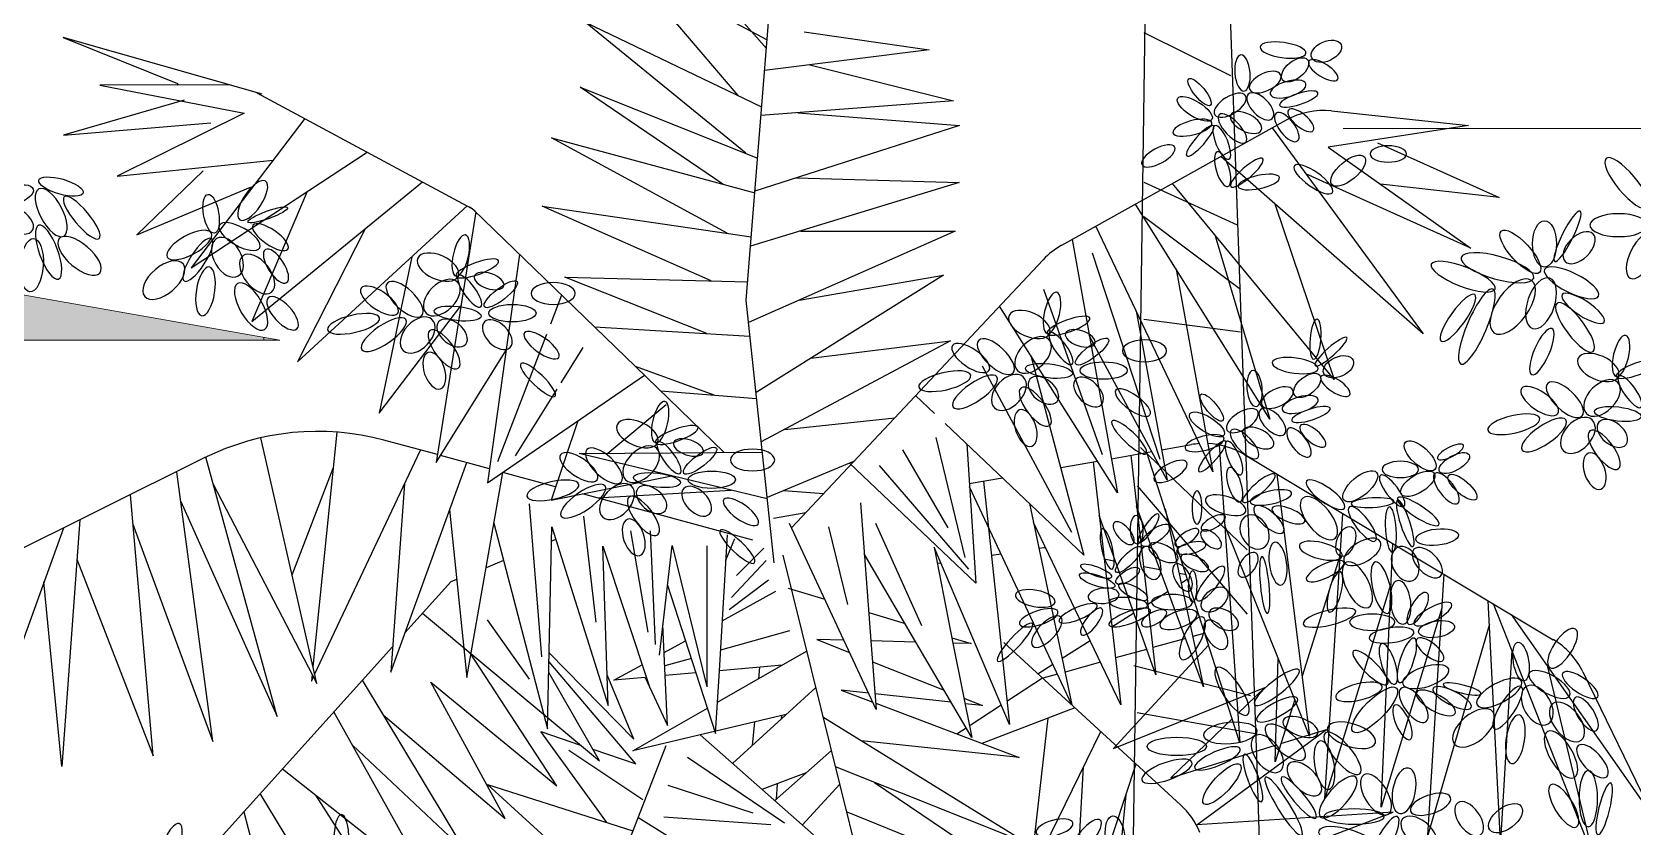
# Model space of a CAD drawing. Header units: millimetres. Extents: x 485872 to 486142, y -52344 to -52207.
# Drawn here: x 485915.045 to 485918.38, y -52335.831 to -52334.176 of the extents above; entities that cross this region are included whole.
import ezdxf

# ---------------------------------------------------------------- set-up
doc = ezdxf.new("R2010")
doc.units = ezdxf.units.MM
doc.header["$LTSCALE"] = 15

# ---------------------------------------------------------------- blocks, each defined once
blk = doc.blocks.new('E39')
at = {"color": 47}
for p, q in [((36.6601, 14.5534), (36.638, 12.976)), ((36.7821, 13.516), (36.8153, 12.4644))]:
    blk.add_line(p, q, dxfattribs=at)
at = {"color": 45}
for p, q in [((36.7488, 14.454), (36.7821, 13.516)), ((36.6561, 14.1674), (36.7602, 14.1198)), ((36.6487, 13.829), (36.7714, 13.686))]:
    blk.add_line(p, q, dxfattribs=at)
at = {"color": 49}
for p, q in [((36.6561, 14.3343), (36.7528, 14.2866)), ((36.6561, 14.1293), (36.7639, 14.0483)), ((36.6561, 14.0149), (36.7639, 14.0006)), ((36.6524, 13.8719), (36.7714, 13.7575)), ((36.6449, 13.6288), (36.7751, 13.5954)), ((36.6487, 13.5764), (36.7825, 13.5525))]:
    blk.add_line(p, q, dxfattribs=at)
blk = doc.blocks.new('e48')
at = {"color": 97}
for p, q in [((26.3447, 10.0264), (26.3964, 10.6733)), ((26.0987, 10.3415), (26.3615, 10.2365)), ((26.6516, 10.3213), (26.3665, 10.2994)), ((26.3164, 10.1251), (26.0565, 10.2665)), ((26.0565, 10.2665), (26.3574, 10.1852)), ((26.6607, 10.2844), (26.3576, 10.1875)), ((26.66, 10.2001), (26.351, 10.1059)), ((26.4194, 10.2073), (26.66, 10.2001)), ((25.6804, 9.9349), (25.9317, 10.1656)), ((25.9441, 10.157), (25.8855, 9.7859)), ((26.0424, 10.1651), (26.3522, 10.1199)), ((25.7805, 10.1318), (25.6804, 9.9349)), ((26.6542, 10.1282), (26.3482, 9.9932)), ((26.4252, 10.1285), (26.6542, 10.1282)), ((27.0356, 9.7723), (26.8624, 10.1355)), ((26.8273, 10.1159), (26.8945, 9.7413)), ((25.8495, 10.0902), (25.8009, 9.859)), ((26.0092, 10.0939), (25.9614, 9.7557)), ((26.7845, 10.086), (26.4116, 9.6894)), ((26.8571, 10.0961), (26.9574, 9.7911)), ((26.0762, 10.06), (26.3469, 10.0534)), ((26.637, 10.0633), (26.3592, 9.8897)), ((26.7848, 10.0426), (26.8718, 9.7978)), ((25.8009, 9.859), (25.9221, 10.018)), ((26.8945, 9.7413), (26.72, 10.0174)), ((26.922, 10.0104), (26.9683, 9.7596)), ((26.9683, 9.7596), (26.8528, 9.9737)), ((25.8855, 9.7859), (25.9892, 9.9524)), ((26.7661, 9.9445), (26.8449, 9.6489)), ((26.8449, 9.6489), (26.6394, 9.8436)), ((25.7087, 9.4588), (25.626, 9.8226)), ((25.7385, 9.831), (25.7031, 9.4834)), ((25.8873, 9.7976), (25.8083, 9.819)), ((25.7056, 9.4722), (25.8624, 9.8043)), ((26.8855, 9.7916), (26.9453, 9.8021)), ((26.9144, 9.7967), (26.9512, 9.4716)), ((27.0758, 9.3712), (26.9382, 9.8009)), ((26.9599, 9.8047), (27.0039, 9.8124)), ((27.0449, 9.8121), (27.0758, 9.3712)), ((25.8182, 9.4755), (25.9308, 9.7858)), ((25.9308, 9.4677), (25.9842, 9.7713)), ((26.8104, 9.7784), (26.865, 9.788)), ((26.8585, 9.7869), (26.8995, 9.4275)), ((27.1304, 9.7688), (27.179, 9.381)), ((25.5554, 9.7537), (25.7087, 9.4588)), ((25.8388, 9.7543), (25.8182, 9.4755)), ((27.0221, 9.4539), (26.9229, 9.721)), ((25.9053, 9.7157), (25.9308, 9.4677)), ((26.8995, 9.4275), (26.7703, 9.697)), ((26.9512, 9.4716), (26.8676, 9.7073)), ((26.9649, 9.7176), (27.0221, 9.4539)), ((27.2018, 9.2888), (27.2284, 9.7102)), ((25.971, 9.696), (26.0505, 9.3918)), ((27.179, 9.381), (27.0533, 9.6925)), ((26.3989, 9.6488), (26.6543, 8.6219)), ((26.8917, 9.6395), (26.875, 9.6427)), ((27.2245, 9.6486), (27.1679, 9.4697)), ((25.9075, 9.6093), (25.8393, 9.5337)), ((25.9159, 9.6127), (25.9075, 9.6093)), ((27.2995, 9.6065), (27.2018, 9.2888)), ((25.8655, 9.5628), (26.1274, 9.3446)), ((25.9613, 9.5533), (26.0235, 9.4656)), ((25.821, 9.5134), (25.5611, 9.2251)), ((26.726, 9.5197), (26.988, 9.2795)), ((26.0641, 9.3075), (25.9352, 9.5046)), ((25.9297, 9.2097), (25.7763, 9.4638)), ((25.9879, 9.2593), (25.8775, 9.461)), ((25.8775, 9.461), (26.0641, 9.3075)), ((27.1124, 9.4527), (26.8882, 9.3621)), ((25.8073, 9.4124), (25.9879, 9.2593)), ((26.4584, 9.4095), (26.7626, 9.2219)), ((26.7913, 9.4077), (26.7646, 9.1731)), ((27.0644, 9.4067), (26.9734, 9.3195)), ((27.0118, 9.2498), (27.2039, 9.3911)), ((26.2256, 9.3669), (25.9827, 8.7414)), ((26.1382, 9.2533), (26.0404, 9.3877)), ((26.7487, 9.3496), (26.5156, 9.3743)), ((26.7646, 9.1731), (26.8696, 9.3881)), ((26.7626, 9.2219), (26.4768, 9.3355)), ((26.8274, 9.0535), (26.922, 9.34)), ((26.14, 9.1466), (25.9618, 9.3096)), ((25.9618, 9.3096), (26.1767, 9.241)), ((26.2284, 9.3087), (26.3546, 9.2677)), ((26.5347, 9.3125), (26.7578, 9.162)), ((26.9069, 9.2943), (26.8784, 9.0133)), ((26.346, 9.1597), (26.1844, 9.2609)), ((26.2226, 9.2618), (26.381, 9.2501)), ((26.7578, 9.162), (26.4933, 9.269)), ((27.3026, 9.2687), (27.0118, 9.2498)), ((27.054, 9.174), (27.3026, 9.2687))]:
    blk.add_line(p, q, dxfattribs=at)
at = {"color": 100}
for p, q in [((26.3745, 10.3985), (26.1646, 10.6376)), ((26.3327, 10.3288), (26.1674, 10.5228)), ((26.1674, 10.5228), (26.3755, 10.4112)), ((26.344, 10.2435), (26.1063, 10.4373)), ((26.1063, 10.4373), (26.3675, 10.3121)), ((25.6277, 10.3309), (25.333, 10.4148)), ((25.333, 10.4148), (25.5024, 10.347)), ((26.4307, 10.4234), (26.6154, 10.3966)), ((26.6154, 10.3966), (26.3719, 10.3662)), ((26.4388, 10.3745), (26.6516, 10.3213)), ((25.5792, 10.3447), (25.3877, 10.3441)), ((25.3877, 10.3441), (25.6014, 10.3029)), ((25.5024, 10.347), (25.5034, 10.3445)), ((25.5125, 10.3221), (25.3335, 10.2701)), ((25.6199, 10.3331), (25.9373, 10.1625)), ((25.6014, 10.3029), (25.4131, 10.2095)), ((25.691, 10.2949), (25.5228, 10.0741)), ((26.4211, 10.3036), (26.6607, 10.2844)), ((27.1444, 10.2925), (26.8118, 10.1073)), ((27.2114, 10.3062), (27.4141, 10.2844)), ((25.3335, 10.2701), (25.552, 10.2888)), ((27.1236, 10.281), (27.3472, 9.9764)), ((27.4141, 10.2844), (27.2066, 10.2528)), ((25.5228, 10.0741), (25.7834, 10.2453)), ((27.2066, 10.2528), (27.4177, 10.1033)), ((27.2794, 10.2591), (27.4598, 10.1783)), ((25.4131, 10.2095), (25.644, 10.2332)), ((27.3472, 9.9764), (27.0477, 10.2387)), ((25.5403, 10.2174), (25.4423, 10.1227)), ((25.6128, 9.9946), (25.8653, 10.2012)), ((27.2152, 9.9086), (26.9758, 10.1986)), ((27.4177, 10.1033), (27.1733, 10.2133)), ((27.4598, 10.1783), (27.2841, 10.1979)), ((25.4423, 10.1227), (25.6107, 10.1936)), ((25.6945, 10.1869), (25.6128, 9.9946)), ((26.2927, 10.0547), (26.0424, 10.1651)), ((27.1201, 9.8499), (26.921, 10.1681)), ((27.1276, 10.1687), (27.2152, 9.9086)), ((26.9812, 10.072), (27.0356, 9.7723)), ((25.5421, 9.7927), (25.1439, 9.5948)), ((25.6502, 9.4102), (25.5443, 9.7938)), ((27.0815, 9.7981), (27.5399, 9.5238)), ((25.555, 9.3733), (25.5013, 9.7724)), ((25.6721, 9.6197), (25.733, 9.7776)), ((25.4666, 9.3518), (25.4327, 9.7383)), ((25.5072, 9.7285), (25.6502, 9.4102)), ((25.3577, 9.701), (25.3311, 9.336)), ((25.3335, 9.689), (25.2118, 9.3516)), ((25.4365, 9.6947), (25.555, 9.3733)), ((27.2851, 9.2761), (27.3021, 9.6661)), ((25.3535, 9.643), (25.4666, 9.3518)), ((25.3311, 9.336), (25.3047, 9.6093)), ((27.3541, 9.2344), (27.3781, 9.6206)), ((27.4619, 9.2258), (27.4436, 9.5814)), ((27.375, 9.5703), (27.2851, 9.2761)), ((27.5987, 9.2028), (27.4512, 9.5769)), ((27.6878, 9.262), (27.478, 9.5609)), ((27.4454, 9.5466), (27.3541, 9.2344)), ((27.4785, 9.5078), (27.4619, 9.2258)), ((27.5309, 9.4855), (27.5987, 9.2028)), ((25.7019, 9.4718), (25.7009, 9.4622)), ((25.7009, 9.4622), (25.7037, 9.4682)), ((27.5835, 9.4763), (27.6878, 9.262)), ((25.8775, 9.1597), (25.7342, 9.4171)), ((25.7616, 9.3679), (25.9297, 9.2097)), ((25.6581, 9.3327), (25.8775, 9.1597)), ((25.7726, 9.0535), (25.625, 9.296)), ((25.8253, 9.1096), (25.7074, 9.2938)), ((25.6006, 9.2689), (25.6765, 8.9829))]:
    blk.add_line(p, q, dxfattribs=at)
at = {"color": 99}
for p, q in [((26.3102, 10.198), (26.0987, 10.3415)), ((25.9415, 10.1595), (26.1807, 9.9278)), ((26.2865, 9.9768), (26.0762, 10.06)), ((26.423, 10.0262), (26.637, 10.0633)), ((26.0714, 10.0336), (26.0548, 9.9905)), ((26.3859, 9.6374), (26.3447, 10.0264)), ((26.1199, 9.9867), (26.3503, 9.9731)), ((26.049, 9.9755), (25.9762, 9.7868)), ((26.6473, 9.9661), (26.3669, 9.8165)), ((26.4403, 9.9404), (26.6473, 9.9661)), ((26.1028, 9.956), (26.0701, 9.9037)), ((25.9614, 9.7557), (26.1939, 9.915)), ((26.1807, 9.9278), (26.3118, 9.8008)), ((26.2973, 9.8856), (26.1807, 9.9278)), ((26.6939, 9.9289), (26.8263, 9.6827)), ((26.0644, 9.8946), (26.0026, 9.7956)), ((26.2177, 9.8919), (26.3601, 9.8805)), ((26.2262, 9.8715), (26.1397, 9.7994)), ((26.6237, 9.8585), (26.5956, 9.8851)), ((26.0953, 9.8475), (26.0558, 9.7301)), ((26.4017, 9.835), (26.5648, 9.8523)), ((26.6257, 9.8232), (26.6685, 9.6453)), ((25.9644, 9.7767), (25.8919, 9.7963)), ((26.0975, 9.7991), (26.3685, 9.8013)), ((26.3759, 9.732), (26.0975, 9.7991)), ((26.5762, 9.8045), (26.6431, 9.6894)), ((26.6712, 9.8135), (26.6849, 9.6074)), ((26.0625, 9.7501), (25.9842, 9.7713)), ((26.5038, 9.7874), (26.3756, 9.7344)), ((26.6849, 9.6074), (26.4976, 9.7849)), ((26.5414, 9.7817), (26.6738, 9.6279)), ((26.0558, 9.7301), (26.2346, 9.766)), ((26.1236, 9.7336), (26.3222, 9.7449)), ((26.4005, 9.7447), (26.4592, 9.74)), ((26.6751, 9.7547), (26.7242, 9.7633)), ((26.8271, 9.4273), (26.6754, 9.7501)), ((26.6963, 9.7584), (26.7344, 9.3985)), ((26.0235, 9.725), (26.0417, 9.4985)), ((26.3545, 9.671), (26.1021, 9.7394)), ((26.5137, 9.7263), (26.5294, 9.522)), ((26.7644, 9.7251), (26.8271, 9.4273)), ((26.1038, 9.7067), (26.1221, 9.5496)), ((26.3851, 9.7037), (26.433, 9.7121)), ((26.0505, 9.3918), (26.0568, 9.6907)), ((26.0568, 9.6907), (26.1401, 9.4266)), ((26.1733, 9.6848), (26.1988, 9.535)), ((26.2025, 9.6848), (26.2098, 9.5167)), ((26.3049, 9.4778), (26.3169, 9.6791)), ((26.3146, 9.6413), (26.3278, 9.6735)), ((26.4892, 9.5231), (26.4086, 9.6958)), ((26.4665, 9.6908), (26.4946, 9.5757)), ((26.536, 9.6961), (26.6043, 9.5449)), ((26.0627, 9.672), (26.0564, 9.6695)), ((26.1401, 9.4266), (26.1324, 9.6621)), ((26.1324, 9.6621), (26.2015, 9.454)), ((26.2161, 9.5007), (26.2351, 9.6633)), ((26.2351, 9.6633), (26.2865, 9.4539)), ((26.2865, 9.6629), (26.2865, 9.4539)), ((26.3706, 9.6592), (26.3304, 9.619)), ((26.5959, 9.5202), (26.5195, 9.6508)), ((26.7344, 9.3985), (26.6228, 9.6606)), ((26.6228, 9.6606), (26.6509, 9.5187)), ((26.7223, 9.6503), (26.708, 9.6482)), ((26.7854, 9.6597), (26.7784, 9.6586)), ((26.7885, 9.6591), (26.7854, 9.6597)), ((25.9854, 9.6408), (25.9594, 9.6303)), ((26.3742, 9.641), (26.3231, 9.5862)), ((26.6328, 9.6371), (26.6276, 9.6363)), ((26.9579, 9.6269), (26.9331, 9.6316)), ((26.2282, 9.6047), (26.2703, 9.4747)), ((26.3779, 9.6117), (26.3194, 9.5679)), ((26.9962, 9.6197), (26.9857, 9.6217)), ((26.9887, 9.6076), (26.9982, 9.6136)), ((26.3093, 9.5519), (26.3886, 9.5954)), ((26.407, 9.5999), (26.461, 9.5836)), ((26.9393, 9.5764), (26.9695, 9.5955)), ((26.5262, 9.5638), (26.5799, 9.5476)), ((26.8863, 9.5429), (26.9187, 9.5633)), ((26.2247, 9.4706), (26.2214, 9.5458)), ((26.409, 9.5369), (26.3067, 9.5081)), ((27.0238, 9.5336), (27.0059, 9.5286)), ((26.2232, 9.5046), (26.255, 9.5221)), ((26.4492, 9.5242), (26.4978, 9.5048)), ((26.4892, 9.5231), (26.4492, 9.5242)), ((26.5373, 9.4203), (26.4892, 9.5231)), ((26.5959, 9.5202), (26.5294, 9.522)), ((26.5294, 9.522), (26.5373, 9.4203)), ((26.6786, 9.3789), (26.5959, 9.5202)), ((26.6493, 9.5266), (26.6778, 9.518)), ((26.6778, 9.518), (26.6509, 9.5187)), ((26.6509, 9.5187), (26.6786, 9.3789)), ((26.8126, 9.4963), (26.854, 9.5224)), ((26.8882, 9.3621), (27.0295, 9.5159)), ((26.9377, 9.5095), (26.8916, 9.4967)), ((26.9955, 9.5257), (26.9466, 9.512)), ((26.1813, 9.3403), (26.0526, 9.4913)), ((26.0529, 9.5041), (26.1782, 9.3767)), ((26.1489, 9.4639), (26.1906, 9.4867)), ((26.2635, 9.496), (26.2241, 9.4849)), ((26.3021, 9.4312), (26.4341, 9.5069)), ((26.3979, 9.4861), (26.3049, 9.4778)), ((26.5318, 9.4912), (26.6376, 9.449)), ((26.7765, 9.4735), (26.7988, 9.4876)), ((26.8693, 9.4904), (26.8169, 9.4758)), ((27.1278, 9.3429), (27.1324, 9.4966)), ((26.1274, 9.3446), (26.0523, 9.475)), ((26.1782, 9.3767), (26.1386, 9.4718)), ((26.195, 9.468), (26.1489, 9.4639)), ((26.195, 9.468), (26.228, 9.3968)), ((26.2703, 9.4747), (26.2247, 9.4706)), ((26.228, 9.3968), (26.2247, 9.4706)), ((26.2703, 9.4747), (26.2994, 9.3851)), ((26.2994, 9.3851), (26.3049, 9.4778)), ((26.3646, 9.4832), (26.3629, 9.4661)), ((26.7308, 9.4328), (26.7834, 9.4671)), ((26.8058, 9.4727), (26.784, 9.4666)), ((26.3244, 9.3405), (26.4476, 9.453)), ((26.5259, 9.4446), (26.4854, 9.449)), ((26.4854, 9.449), (26.5321, 9.4314)), ((26.6479, 9.4313), (26.5355, 9.4436)), ((26.667, 9.4372), (26.6945, 9.4262)), ((27.1124, 9.4527), (27.0727, 9.4146)), ((26.1767, 9.3592), (26.2872, 9.4226)), ((26.4041, 9.4133), (26.1767, 9.3592)), ((26.5365, 9.4297), (26.7487, 9.3496)), ((26.6945, 9.4262), (26.6686, 9.4291)), ((26.6751, 9.3965), (26.7222, 9.4272)), ((26.8315, 9.423), (26.6936, 9.3704)), ((27.157, 9.4355), (27.1278, 9.3429)), ((26.3568, 9.4021), (26.3535, 9.3671)), ((26.3969, 9.4116), (26.3965, 9.4064)), ((26.6566, 9.3844), (26.6702, 9.3933)), ((27.1364, 9.3701), (27.2039, 9.3911)), ((26.0404, 9.3877), (26.0995, 9.3678)), ((26.4441, 9.2349), (26.2764, 9.3829)), ((26.9734, 9.3195), (27.1285, 9.3677)), ((26.1915, 9.2866), (26.0819, 9.3597)), ((26.1175, 9.3618), (26.1813, 9.3403)), ((26.2578, 9.3498), (26.4015, 9.253)), ((26.3868, 9.2855), (26.4708, 9.3596)), ((26.4334, 9.3266), (26.368, 9.302)), ((26.8439, 9.3355), (26.8274, 9.0535)), ((26.3906, 9.3105), (26.3892, 9.2877)), ((26.4277, 9.2494), (26.4831, 9.3102))]:
    blk.add_line(p, q, dxfattribs=at)
at = {"color": 62}
blk.add_line((27.0394, 10.1215), (27.1201, 9.8499), dxfattribs=at)
at = {"color": 100}
for centre, start, end in [((27.1994, 10.1938), 83.8778, 119.1174), ((27.4819, 9.4269), 25.9546, 59.1123)]:
    blk.add_arc(centre, 0.113, start, end, dxfattribs=at)
at = {"color": 99}
for centre, radius, start, end in [((25.9172, 10.1306), 0.0377, 45.9171, 61.743), ((25.9284, 10.146), 0.0188, 45.9171, 61.743), ((26.8668, 10.0086), 0.113, 119.1174, 136.7676)]:
    blk.add_arc(centre, radius, start, end, dxfattribs=at)
at = {"color": 97}
for centre, radius, start, end in [((25.7098, 9.4553), 0.3767, 74.846, 116.4264), ((27.0235, 9.7011), 0.113, 93.9119, 99.9612), ((27.0235, 9.7011), 0.113, 59.1123, 87.6956), ((26.9116, 9.1962), 0.113, 21.99, 47.4705)]:
    blk.add_arc(centre, radius, start, end, dxfattribs=at)
blk = doc.blocks.new('m4')
at = {"color": 116, "extrusion": (0, 0, -1)}
for centre, major_axis, ratio in [((1152927.68, 193995.92), (-3.98, 0.54), 0.329118), ((1152920.64, 193991.95), (-0.26, 3.13), 0.42054), ((1152924.59, 193990.37), (2.68, 1.29), 0.508888), ((1152928.56, 193989.17), (3.1, 0.91), 0.409174), ((1152918.52, 193986.36), (2.67, 1.65), 0.480617), ((1152930.42, 193987.43), (3.32, 1.08), 0.270347), ((1152917.2, 193975.27), (-0.93, 3), 0.360462), ((1152921.4, 193974.66), (2.77, 2.4), 0.257473), ((1152923.48, 193973.04), (3.58, 0.78), 0.308968), ((1153090.3, 193969.84), (2.23, 3.34), 0.399643), ((1153126.42, 193960.29), (0.83, 3.57), 0.360462), ((1152964.9, 193958.17), (-6.3, 1.78), 0.302788), ((1153122.46, 193958.28), (-3.51, 1.56), 0.540694), ((1152958.96, 193956.62), (-5.53, 2.15), 0.28625), ((1153129.29, 193958.05), (3.7, 1.33), 0.264339), ((1153112.3, 193952.46), (-3.17, 2.17), 0.417809), ((1153116.66, 193952.7), (-2.98, 2.82), 0.437157), ((1153123.13, 193952.99), (2.73, 2.7), 0.614425), ((1153127.97, 193954.09), (-1.92, 2.71), 0.313033), ((1152887.58, 193950.34), (0.83, 3.57), 0.360462), ((1152883.63, 193948.33), (-3.51, 1.56), 0.540694), ((1152890.45, 193948.1), (3.7, 1.33), 0.264339), ((1152933.31, 193945.77), (0.31, 3.48), 0.270347), ((1152877.83, 193942.75), (-2.98, 2.82), 0.437157), ((1152884.3, 193943.04), (2.73, 2.7), 0.614425), ((1152889.14, 193944.14), (-1.92, 2.71), 0.313033), ((1152936, 193943.63), (2.75, 2.43), 0.205978), ((1152873.47, 193942.51), (-3.17, 2.17), 0.417809), ((1152929.78, 193941.19), (-3.98, 0.54), 0.329118), ((1152922.74, 193937.22), (-0.26, 3.13), 0.42054), ((1152926.7, 193935.65), (2.68, 1.29), 0.508888), ((1152930.66, 193934.45), (3.1, 0.91), 0.409174), ((1153161.03, 193931.4), (0.83, 3.57), 0.360462), ((1152920.62, 193931.64), (2.67, 1.65), 0.480617), ((1152932.53, 193932.71), (3.32, 1.08), 0.270347), ((1152956.76, 193926.22), (2.23, 1.16), 0.329118), ((1152919.3, 193920.54), (-0.93, 3), 0.360462), ((1152923.5, 193919.94), (2.77, 2.4), 0.257473), ((1152912.76, 193916.59), (0, 2.88), 0.294924), ((1152917.73, 193916.98), (-3.5, 1.08), 0.411957), ((1152925.58, 193918.32), (3.58, 0.78), 0.308968), ((1152943.22, 193917.42), (3.7, 0.22), 0.222639)]:
    blk.add_ellipse(centre, major_axis=major_axis, ratio=ratio, dxfattribs=at)
at = {"color": 116}
for centre, major_axis, ratio in [((1152935.21, 193995.72), (2.54, 1.16), 0.60828), ((1152929.78, 193992.49), (2.17, 1.76), 0.540694), ((1152913.2, 193988.64), (-1.89, 2.29), 0.318055), ((1152912.37, 193985.73), (-2.97, 1.84), 0.378486), ((1152938.99, 193975), (2.84, 2.39), 0.445277), ((1153048.64, 193970.67), (3.57, 1.15), 0.427525), ((1153083.08, 193967.54), (-0.56, 3.36), 0.38819), ((1153092.91, 193967.34), (3.45, 1.24), 0.180231), ((1152968.89, 193960.93), (-3.32, 3.59), 0.347589), ((1153133.35, 193953.58), (2.83, 2.19), 0.290128), ((1153135.38, 193950.29), (4.1, 0), 0.368132), ((1152894.52, 193943.63), (2.83, 2.19), 0.290128), ((1152896.55, 193940.34), (4.1, 0), 0.368132), ((1152937.31, 193940.99), (2.54, 1.16), 0.60828), ((1152931.88, 193937.76), (2.17, 1.76), 0.540694), ((1152915.3, 193933.92), (-1.89, 2.29), 0.318055), ((1152914.47, 193931), (-2.97, 1.84), 0.378486), ((1152951.49, 193925.55), (-2.57, 2.36), 0.439314), ((1152957.42, 193924.28), (2.57, 1.44), 0.440565), ((1152941.09, 193920.27), (2.84, 2.39), 0.445277), ((1152951.08, 193920.7), (2.87, 1.79), 0.453485)]:
    blk.add_ellipse(centre, major_axis=major_axis, ratio=ratio, dxfattribs=at)
at = {"color": 116, "extrusion": (0, 0, -1)}
for centre, major_axis, ratio in [((1152934.67, 193992.42), (-2.5, 1.59), 0.381666), ((1152923.74, 193986.15), (-2.08, 2.12), 0.508888), ((1152918.9, 193982.32), (-2.3, 2.39), 0.398406), ((1152921.27, 193983.36), (-2.64, 1.35), 0.508888), ((1152928.34, 193982.57), (-1.87, 2.41), 0.432555), ((1152930.77, 193983.75), (-2.15, 1.78), 0.40552), ((1152911.96, 193982.46), (3.38, 0.88), 0.351451), ((1152913.28, 193980.18), (2.31, 2.62), 0.243312), ((1152917.06, 193979.9), (-1.21, 2.9), 0.330424), ((1152906.05, 193977.57), (2.84, 1.54), 0.409174), ((1152945.95, 193977.91), (3.16, 0), 0.447471), ((1152932.96, 193973.52), (-3.29, 2.33), 0.321494), ((1153055.32, 193967.75), (-2.16, 4.09), 0.428474), ((1153048.6, 193966.65), (-3.53, 1.91), 0.517185), ((1153060.61, 193966.86), (-3.03, 3.61), 0.28036), ((1153054.87, 193960.88), (-1.71, 4.67), 0.322519), ((1153088.02, 193963.58), (-3.5, 1.97), 0.399643), ((1153093.37, 193963.48), (-3.03, 2.07), 0.360462), ((1153060.23, 193960.23), (-3.53, 2.99), 0.448878), ((1153079.29, 193962.1), (3.84, 2.08), 0.389299), ((1153080.78, 193959.55), (2.36, 3.67), 0.302788), ((1153085.91, 193959.98), (-1.89, 3.24), 0.628714), ((1153091.07, 193957.07), (-2.49, 3.15), 0.564202), ((1153094.34, 193958.45), (-1.84, 2.86), 0.415918), ((1153074.87, 193956.03), (3.33, 2.82), 0.540694), ((1153082.1, 193954.07), (0.65, 4.23), 0.375175), ((1153131.32, 193955.87), (-2.57, 0.85), 0.488369), ((1152961.34, 193947.97), (2.78, 6.5), 0.240308), ((1152967.56, 193951.44), (3.26, 4.54), 0.490004), ((1153090.02, 193951.43), (-2.34, 3.99), 0.428474), ((1153142.46, 193953.71), (-3.84, 0), 0.49154), ((1152958.05, 193949.47), (2.91, 4.04), 0.265604), ((1153095.49, 193950.27), (-2.49, 2.69), 0.437704), ((1153107.8, 193948.44), (4.51, 1.03), 0.326457), ((1153113.05, 193946.57), (3.81, 2.62), 0.34686), ((1153118.93, 193946.5), (2.49, 2.69), 0.643683), ((1153124.92, 193946.85), (-2.37, 1.93), 0.617936), ((1153132.75, 193946.56), (-2.22, 2.22), 0.600771), ((1152892.49, 193945.92), (-2.57, 0.85), 0.488369), ((1153123.51, 193944.01), (-2.48, 3.27), 0.39114), ((1153140.45, 193944.73), (-2.97, 2.14), 0.360462), ((1152903.63, 193943.76), (-3.84, 0), 0.49154), ((1153121.84, 193940.31), (-1.06, 3.14), 0.540694), ((1153139.82, 193938.71), (-2.97, 2.83), 0.253091), ((1152868.97, 193938.49), (4.51, 1.03), 0.326457), ((1152874.22, 193936.62), (3.81, 2.62), 0.34686), ((1152880.1, 193936.55), (2.49, 2.69), 0.643683), ((1152884.68, 193934.06), (-2.48, 3.27), 0.39114), ((1152886.09, 193936.9), (-2.37, 1.93), 0.617936), ((1152893.92, 193936.61), (-2.22, 2.22), 0.600771), ((1152936.77, 193937.69), (-2.5, 1.59), 0.381666), ((1152901.62, 193934.78), (-2.97, 2.14), 0.360462), ((1152883.01, 193930.36), (-1.06, 3.14), 0.540694), ((1152925.85, 193931.43), (-2.08, 2.12), 0.508888), ((1152967.74, 193931.02), (4.51, 1.03), 0.326457), ((1152900.99, 193928.76), (-2.97, 2.83), 0.253091), ((1152921.01, 193927.6), (-2.3, 2.39), 0.398406), ((1152923.37, 193928.64), (-2.64, 1.35), 0.508888), ((1152930.45, 193927.85), (-1.87, 2.41), 0.432555), ((1152932.87, 193929.02), (-2.15, 1.78), 0.40552), ((1152914.06, 193927.74), (3.38, 0.88), 0.351451), ((1152915.39, 193925.45), (2.31, 2.62), 0.243312), ((1152919.16, 193925.17), (-1.21, 2.9), 0.330424), ((1152908.15, 193922.84), (2.84, 1.54), 0.409174), ((1152948.05, 193923.18), (3.16, 0), 0.447471), ((1152935.06, 193918.8), (-3.29, 2.33), 0.321494), ((1152946.63, 193919.47), (-2.05, 2.69), 0.313951), ((1152956.05, 193919.9), (-1.99, 2.6), 0.396509), ((1152933.92, 193914.72), (-2.79, 3.5), 0.474756), ((1152951.15, 193915.91), (-3.57, 2.32), 0.249551)]:
    blk.add_ellipse(centre, major_axis=major_axis, ratio=ratio, start_param=3.141593, end_param=9.424778, dxfattribs=at)
at = {"color": 60, "extrusion": (0, 0, -1)}
for centre, major_axis, ratio in [((1152987.35, 193972.85), (-3.58, 4.29), 0.30414), ((1152977.06, 193963.62), (2.2, 4.37), 0.193105), ((1152985.95, 193965.55), (-4.98, 0), 0.398406), ((1152979.07, 193961.64), (2.43, 2.38), 0.582286), ((1152986.36, 193942.87), (0.83, 3.57), 0.360462), ((1152982.4, 193940.86), (-3.51, 1.56), 0.540694), ((1152989.23, 193940.63), (3.7, 1.33), 0.264339), ((1152972.24, 193935.04), (-3.17, 2.17), 0.417809), ((1152976.61, 193935.28), (-2.98, 2.82), 0.437157), ((1152983.07, 193935.58), (2.73, 2.7), 0.614425), ((1152987.91, 193936.67), (-1.92, 2.71), 0.313033), ((1153157.07, 193929.38), (-3.51, 1.56), 0.540694), ((1153163.9, 193929.16), (3.7, 1.33), 0.264339), ((1153151.28, 193923.81), (-2.98, 2.82), 0.437157), ((1153157.74, 193924.1), (2.73, 2.7), 0.614425), ((1153162.58, 193925.2), (-1.92, 2.71), 0.313033), ((1153146.91, 193923.57), (-3.17, 2.17), 0.417809)]:
    blk.add_ellipse(centre, major_axis=major_axis, ratio=ratio, dxfattribs=at)
at = {"color": 116}
for centre, major_axis, ratio in [((1153057.02, 193972.24), (-3.86, 1.1), 0.329118), ((1153051.95, 193958.61), (0.32, 4.62), 0.428474), ((1153125.87, 193950.22), (-4.07, 0.48), 0.299107), ((1152887.04, 193940.27), (-4.07, 0.48), 0.299107), ((1152958.84, 193920.1), (-2.41, 2.05), 0.372892)]:
    blk.add_ellipse(centre, major_axis=major_axis, ratio=ratio, start_param=3.141593, end_param=9.424778, dxfattribs=at)
at = {"color": 60}
for centre, major_axis, ratio in [((1152973.09, 193962.31), (0, 4.02), 0.517185), ((1153167.96, 193924.69), (2.83, 2.19), 0.290128), ((1153169.99, 193921.4), (4.1, 0), 0.368132)]:
    blk.add_ellipse(centre, major_axis=major_axis, ratio=ratio, dxfattribs=at)
at = {"color": 60, "extrusion": (0, 0, -1)}
for centre, major_axis, ratio in [((1152989.89, 193960.26), (1.92, 3.92), 0.454183), ((1152977.78, 193955.55), (-4.69, 2.33), 0.324416), ((1152972.49, 193952), (1.49, 4.38), 0.510088), ((1152978.39, 193947.82), (-3.14, 4.19), 0.306393), ((1152979.79, 193951.13), (-3.65, 2.39), 0.302788), ((1152972.61, 193943.63), (1.75, 4), 0.302788), ((1152972.99, 193929.16), (3.81, 2.62), 0.34686), ((1152978.87, 193929.09), (2.49, 2.69), 0.643683), ((1152983.45, 193926.59), (-2.48, 3.27), 0.39114), ((1152984.86, 193929.43), (-2.37, 1.93), 0.617936), ((1153165.93, 193926.98), (-2.57, 0.85), 0.488369), ((1152981.78, 193922.89), (-1.06, 3.14), 0.540694), ((1153177.07, 193924.82), (-3.84, 0), 0.49154), ((1153142.41, 193919.55), (4.51, 1.03), 0.326457), ((1153147.66, 193917.68), (3.81, 2.62), 0.34686), ((1153153.54, 193917.61), (2.49, 2.69), 0.643683), ((1153158.12, 193915.12), (-2.48, 3.27), 0.39114), ((1153159.53, 193917.96), (-2.37, 1.93), 0.617936), ((1153167.36, 193917.67), (-2.22, 2.22), 0.600771), ((1153175.06, 193915.83), (-2.97, 2.14), 0.360462)]:
    blk.add_ellipse(centre, major_axis=major_axis, ratio=ratio, start_param=3.141593, end_param=9.424778, dxfattribs=at)
at = {"color": 60}
for centre in [(1152985.81, 193932.8), (1153160.48, 193921.33)]:
    blk.add_ellipse(centre, major_axis=(-4.07, 0.48), ratio=0.299107, start_param=3.141593, end_param=9.424778, dxfattribs=at)
at = {"color": 99, "extrusion": (0, 0, -1)}
for centre, major_axis, ratio in [((1152904.35, 193912.99), (1.71, 2.43), 0.254444), ((1152897.16, 193909.4), (-0.81, 3.49), 0.263753), ((1152900.02, 193912.13), (-1.61, 1.84), 0.463452), ((1152902.29, 193912.73), (-0.11, 2.44), 0.463452), ((1152911, 193911.37), (2.03, 1.35), 0.38621), ((1152915.57, 193913.91), (2.05, 1.16), 0.400514), ((1152911.76, 193909.56), (2.54, 0.63), 0.360463), ((1152934.23, 193909.08), (-3.7, 0.94), 0.370761), ((1152940.59, 193903.16), (-1.93, 3.91), 0.45959), ((1152944.77, 193902.68), (-1.06, 4.46), 0.334715), ((1152895.25, 193905.52), (-2.71, 0.98), 0.262154), ((1152912, 193902.88), (0, 2.71), 0.279068), ((1152915.11, 193903.38), (2.34, 2.93), 0.301783), ((1152884.67, 193900.81), (-3.43, 0.65), 0.40552), ((1152901.66, 193901.95), (-2.51, 1.23), 0.337934), ((1152948.09, 193900.13), (-0.44, 3.79), 0.463452), ((1152951.07, 193899.07), (1.59, 2.73), 0.372892), ((1152900.86, 193899.92), (-3.3, 0.3), 0.313033), ((1152953.69, 193898.1), (3.26, 1.76), 0.318055), ((1152949.18, 193890.08), (1.29, 3.83), 0.292267), ((1152976.21, 193892.15), (2.23, 3.34), 0.399643), ((1152942.87, 193888.8), (-2.97, 2.89), 0.284576), ((1152945.97, 193889.44), (-1.14, 3.53), 0.318055), ((1152918.83, 193884.71), (-2.66, 4.1), 0.328278), ((1152926.61, 193885.4), (3.85, 3.01), 0.251036), ((1152926.67, 193881.56), (3.53, 1.91), 0.305609), ((1152948.7, 193867.45), (0.77, 3.94), 0.493677), ((1152976.42, 193864.83), (-2.24, 3.64), 0.375175), ((1152980.68, 193866.08), (0, 4.89), 0.328278), ((1152983.45, 193864.31), (1.12, 4.49), 0.204035), ((1152953.29, 193865.1), (3.47, 1.18), 0.437704), ((1152959.99, 193862.59), (-1.97, 2.77), 0.554558), ((1153105.69, 193858.77), (0, 4.54), 0.291143), ((1153075.85, 193857.16), (1.7, 4.58), 0.308968)]:
    blk.add_ellipse(centre, major_axis=major_axis, ratio=ratio, dxfattribs=at)
for centre, major_axis, ratio in [((1152922.75, 193912.32), (-1.51, 2.75), 0.750963), ((1152925.23, 193914.51), (-2.48, 2.21), 0.398406), ((1152928.62, 193915.29), (-2.83, 1.16), 0.370761), ((1152941.45, 193913.74), (-2.25, 2.95), 0.318055), ((1152946.4, 193912.76), (-0.25, 3.92), 0.240308), ((1152948.9, 193913.84), (-1.32, 4.05), 0.194095), ((1152915.19, 193911.07), (-1.67, 1.41), 0.519066), ((1153156.45, 193911.41), (-1.06, 3.14), 0.540694), ((1153174.43, 193909.81), (-2.97, 2.83), 0.253091), ((1152906.91, 193908.75), (-2.49, 1.27), 0.473107), ((1152926.81, 193906.85), (-0.52, 3.72), 0.402377), ((1152941.47, 193908.87), (3.1, 1.83), 0.49154), ((1152948.91, 193906.8), (-1.33, 2.87), 0.708495), ((1152904.63, 193906.94), (-0.97, 2.8), 0.572499), ((1152912.35, 193906.98), (-2.37, 1.12), 0.432555), ((1152921.62, 193906.64), (1.39, 2.01), 0.540694), ((1152924.5, 193903.15), (-0.48, 4.95), 0.151774), ((1152935, 193905.56), (3.25, 1.55), 0.327693), ((1152952.73, 193907.01), (-2.31, 2.32), 0.540694), ((1152910.24, 193904.44), (-1.27, 2.29), 0.504647), ((1152936.7, 193901.92), (0.92, 3.48), 0.294924), ((1152896.54, 193901.27), (2.69, 0.26), 0.488369), ((1152885.28, 193897.45), (3.32, 1.08), 0.351451), ((1152892.14, 193898.22), (3.29, 1.4), 0.290128), ((1152894.45, 193896.78), (1.75, 2.29), 0.360462), ((1152901.06, 193897.5), (3.61, 1.3), 0.270347), ((1152905.3, 193897.37), (2.15, 1.16), 0.424831), ((1152908.43, 193900.17), (3.58, 0), 0.369254), ((1152909.55, 193897.13), (3.21, 1.12), 0.415918), ((1152917.37, 193897.2), (-2.46, 1.33), 0.574487), ((1152935.74, 193897.47), (4.56, 1.1), 0.276634), ((1152881.16, 193893.21), (3.02, 3.27), 0.212037), ((1152886.69, 193895.05), (2.42, 2.52), 0.432555), ((1152911.95, 193893.9), (1.83, 3.67), 0.368132), ((1152916.02, 193894.5), (-1.62, 2.38), 0.557078), ((1152943.17, 193896.68), (3.93, 0), 0.360462), ((1152946.53, 193894.45), (3.89, 0.53), 0.330424), ((1152953.2, 193891.93), (-2.3, 1.84), 0.400514), ((1152973.94, 193885.89), (-3.5, 1.97), 0.399643), ((1152979.28, 193885.79), (-3.03, 2.07), 0.360462), ((1152940.86, 193884.6), (4.03, 0.97), 0.341491), ((1152950.36, 193882.34), (-2.15, 2.89), 0.45877), ((1152954.23, 193882.68), (-3.34, 1.86), 0.370761), ((1152957.05, 193883.54), (-3.31, 1.68), 0.318055), ((1152958.77, 193885.1), (-3.28, 0.81), 0.209301), ((1152965.21, 193884.42), (3.84, 2.08), 0.389299), ((1152966.69, 193881.86), (2.36, 3.67), 0.302788), ((1152971.82, 193882.29), (-1.89, 3.24), 0.628714), ((1152948.43, 193879.33), (-1.32, 2.99), 0.360462), ((1152976.98, 193879.38), (-2.49, 3.15), 0.564202), ((1152980.25, 193880.76), (-1.84, 2.86), 0.415918), ((1152930.71, 193878.51), (-3.02, 1.15), 0.467627), ((1152939.56, 193877.08), (-4.15, 1.34), 0.454183), ((1152960.78, 193878.34), (3.33, 2.82), 0.540694), ((1152968.02, 193876.38), (0.65, 4.23), 0.375175), ((1152924.96, 193873.88), (-2.2, 3.04), 0.578417), ((1152928.09, 193875.86), (-3.31, 2.84), 0.410927), ((1152938.01, 193873.93), (-2.98, 3.54), 0.34686), ((1152975.94, 193873.74), (-2.34, 3.99), 0.428474), ((1152916.29, 193873.05), (3.94, 1.68), 0.286899), ((1152922.46, 193869.66), (-1.48, 4.11), 0.216278), ((1152934.87, 193871.88), (-0.74, 4.21), 0.397244), ((1152981.4, 193872.58), (-2.49, 2.69), 0.437704), ((1152907.53, 193870.84), (4.35, 1.57), 0.326457), ((1152931.39, 193869.52), (-2.69, 2.61), 0.528119), ((1152927.79, 193864.77), (-3.14, 5.04), 0.17493), ((1152930.41, 193866.26), (-2.97, 3.54), 0.224439), ((1152937.26, 193866.35), (3.07, 3.46), 0.367264), ((1152943.82, 193866.79), (-2.09, 3.43), 0.493677), ((1152893.63, 193859.63), (2.36, 2.74), 0.360462), ((1152940.03, 193862.97), (5.24, 0), 0.252324), ((1152945.25, 193858.55), (2.3, 4.41), 0.265604), ((1152951.26, 193860.22), (-2.83, 2.33), 0.566441), ((1152888.01, 193861.03), (3.19, 0.85), 0.394792)]:
    blk.add_ellipse(centre, major_axis=major_axis, ratio=ratio, start_param=3.141593, end_param=9.424778, dxfattribs=at)
at = {"color": 99}
for centre, major_axis, ratio in [((1152905.56, 193911.75), (2.41, 1.74), 0.381666), ((1152938.59, 193910.69), (0.97, 2.55), 0.562321), ((1152954.43, 193911.44), (3.69, 0.4), 0.381666), ((1152900.85, 193907.56), (2.13, 2.19), 0.308968), ((1152895.4, 193903.9), (-3.07, 1), 0.292267), ((1152900.71, 193904.72), (1.98, 1.27), 0.400514), ((1152915.79, 193900.61), (2.02, 1.8), 0.627902), ((1152954.34, 193895.49), (3.12, 0.52), 0.447471), ((1152969, 193889.85), (-0.56, 3.36), 0.38819), ((1152952.46, 193887.23), (3.93, 1.32), 0.426863), ((1152943.61, 193881.48), (3.78, 3.78), 0.331037), ((1152898.52, 193859.65), (-0.43, 3.43), 0.475155), ((1152966.33, 193862.69), (2.72, 2.05), 0.554558), ((1152939.16, 193858.8), (-5.22, 1.72), 0.343298)]:
    blk.add_ellipse(centre, major_axis=major_axis, ratio=ratio, dxfattribs=at)
for centre, major_axis, ratio in [((1152918.53, 193877.46), (4.61, 0.42), 0.408071), ((1152909.26, 193875.14), (5.15, 0), 0.311586), ((1152917.08, 193868.6), (3.14, 3.4), 0.326457)]:
    blk.add_ellipse(centre, major_axis=major_axis, ratio=ratio, start_param=3.141593, end_param=9.424778, dxfattribs=at)

msp = doc.modelspace()

# ---------------------------------------------------------------- hatches: boundary and pattern name
at = {"linetype": 'Continuous', "lineweight": 13}
h = msp.add_hatch(dxfattribs=at)
h.set_pattern_fill('ANSI31', color=4, scale=0.8, angle=45)
h.set_pattern_definition([(90, (485600.5666, -52257.2366), (-2.54, 2e-16), [])])
h.paths.add_polyline_path([(485913.0616, -52334.3766), (485881.4616, -52334.3766), (485880.2616, -52334.8175), (485915.5616, -52334.8175)])
h = msp.add_hatch(dxfattribs=at)
h.set_pattern_fill('GLASS', color=4, scale=0.5, pattern_type=2)
h.set_pattern_definition([(60, (485600.56656, -52257.21164), (-0.374989, 0.2165), [0.14, -0.36]), (60, (485600.62656, -52257.18664), (-0.374989, 0.2165), [0.06, -0.44]), (60, (485600.56656, -52257.18664), (-0.374989, 0.2165), [0.1, -0.4]), (60, (485600.59656, -52257.21164), (-0.374989, 0.2165), [0.125, -0.375]), (60, (485600.56656, -52257.23664), (-0.374989, 0.2165), [0.2, -0.3]), (60, (485600.56656, -52257.16164), (-0.374989, 0.2165), [0.05, -0.45])])
h.paths.add_polyline_path([(485880.2616, -52334.8175), (485915.5616, -52334.8175), (485913.0616, -52334.3766), (485881.4616, -52334.3766)])

# ---------------------------------------------------------------- linework, layer by layer
at = {"color": 4, "linetype": 'Continuous', "lineweight": 13}
msp.add_lwpolyline([(485880.2616, -52334.8175), (485915.5616, -52334.8175), (485913.0616, -52334.3766), (485881.4616, -52334.3766)], close=True, dxfattribs=at)
at = {"linetype": 'Continuous', "lineweight": 13}
msp.add_lwpolyline([(485922.6343, -52334.3766), (485917.7766, -52334.3766)], dxfattribs=at)

# ---------------------------------------------------------------- block references
at = {"lineweight": 5}
for name, p, xscale, yscale, zscale in [('E39', (485848.9185, -52360.9415), 1.867160084307194, 1.867160084307194, 1.867160084307194), ('e48', (485879.4729, -52348.8383), 1.40674330946058, 1.40674330946058, 1.40674330946058)]:
    msp.add_blockref(name, p, dxfattribs=dict(at, xscale=xscale, yscale=yscale, zscale=zscale))
at = {"xscale": 0.012, "yscale": 0.012, "zscale": 0.012}
for p in [(472078.4215, -54662.1646), (472082.5192, -54662.1646)]:
    msp.add_blockref('m4', p, dxfattribs=at)

doc.saveas('drawing.dxf')
